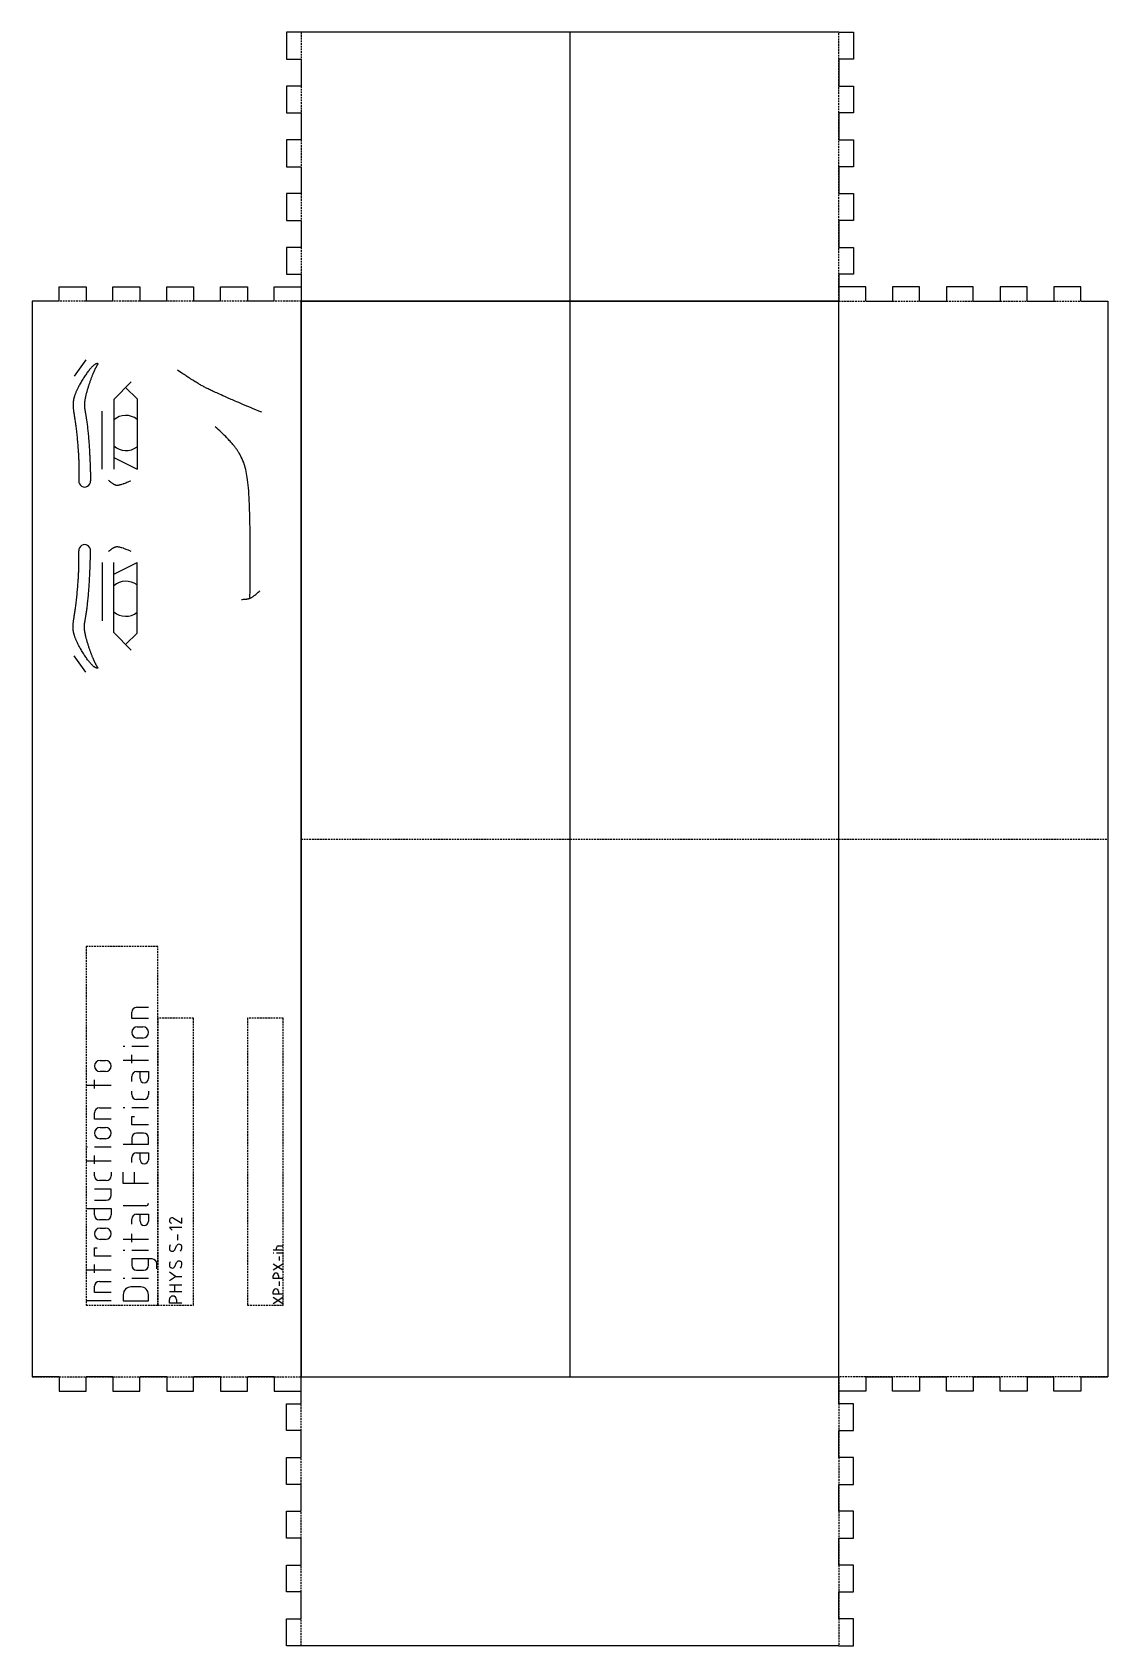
# Model space of a CAD drawing. Header units: millimetres. Extents: x -225 to 75, y -375 to 75.
import ezdxf

# ---------------------------------------------------------------- set-up
doc = ezdxf.new("R2010")
doc.units = ezdxf.units.MM
doc.linetypes.add('DASHED', pattern=[0.75, 0.5, -0.25])
doc.layers.get('0').update_dxf_attribs({"linetype": 'CONTINUOUS'})

msp = doc.modelspace()

# ---------------------------------------------------------------- linework, layer by layer
for p, q in [((-150, 75), (-154.1, 75)), ((-154.1, 75), (-154.1, 67.5)), ((0, 75), (-150, 75)), ((-75, 0), (-75, 75)), ((0, 75), (4.1, 75)), ((4.1, 75), (4.1, 67.5)), ((-154.1, 67.5), (-150, 67.5)), ((-150, 67.5), (-150, 60)), ((4.1, 67.5), (0, 67.5)), ((0, 67.5), (0, 60)), ((-150, 60), (-154.1, 60)), ((-154.1, 60), (-154.1, 52.5)), ((0, 60), (4.1, 60)), ((4.1, 60), (4.1, 52.5)), ((-154.1, 52.5), (-150, 52.5)), ((-150, 52.5), (-150, 45)), ((4.1, 52.5), (0, 52.5)), ((0, 52.5), (0, 45)), ((-150, 45), (-154.1, 45)), ((-154.1, 45), (-154.1, 37.5)), ((0, 45), (4.1, 45)), ((4.1, 45), (4.1, 37.5)), ((-154.1, 37.5), (-150, 37.5)), ((-150, 37.5), (-150, 30)), ((4.1, 37.5), (0, 37.5)), ((0, 37.5), (0, 30)), ((-150, 30), (-154.1, 30)), ((-154.1, 30), (-154.1, 22.5)), ((0, 30), (4.1, 30)), ((4.1, 30), (4.1, 22.5)), ((-154.1, 22.5), (-150, 22.5)), ((-150, 22.5), (-150, 15)), ((4.1, 22.5), (0, 22.5)), ((0, 22.5), (0, 15)), ((-150, 15), (-154.1, 15)), ((-154.1, 15), (-154.1, 7.5)), ((0, 15), (4.1, 15)), ((4.1, 15), (4.1, 7.5)), ((-154.1, 7.5), (-150, 7.5)), ((-150, 7.5), (-150, 0)), ((4.1, 7.5), (0, 7.5)), ((0, 7.5), (0, 0)), ((-225, 0), (-225, -300)), ((-217.5, 0), (-225, 0)), ((-217.5, 0), (-217.5, 4)), ((-217.5, 4), (-210, 4)), ((-210, 4), (-210, 0)), ((-202.5, 0), (-210, 0)), ((-202.5, 0), (-202.5, 4)), ((-202.5, 4), (-195, 4)), ((-195, 4), (-195, 0)), ((-187.5, 0), (-195, 0)), ((-187.5, 0), (-187.5, 4)), ((-187.5, 4), (-180, 4)), ((-180, 4), (-180, 0)), ((-172.5, 0), (-180, 0)), ((-172.5, 4), (-165, 4)), ((-172.5, 0), (-172.5, 4)), ((-165, 4), (-165, 0)), ((-157.5, 0), (-165, 0)), ((-157.5, 0), (-157.5, 4)), ((-157.5, 4), (-150, 4)), ((-150, 4), (-150, 0)), ((0, 0), (-150, 0)), ((-150, 0), (-150, -300)), ((-150, -300), (-150, 0)), ((-150, 0), (0, 0)), ((-75, -300), (-75, 0)), ((7.5, 4), (0, 4)), ((0, 4), (0, 0)), ((0, -300), (0, 0)), ((0, -300), (0, 0)), ((7.5, 0), (7.5, 4)), ((7.5, 0), (15, 0)), ((22.5, 4), (15, 4)), ((15, 4), (15, 0)), ((22.5, 0), (22.5, 4)), ((22.5, 0), (30, 0)), ((37.5, 4), (30, 4)), ((30, 4), (30, 0)), ((37.5, 0), (37.5, 4)), ((37.5, 0), (45, 0)), ((52.5, 4), (45, 4)), ((45, 4), (45, 0)), ((52.5, 0), (52.5, 4)), ((52.5, 0), (60, 0)), ((67.5, 4), (60, 4)), ((60, 4), (60, 0)), ((67.5, 0), (67.5, 4)), ((67.5, 0), (75, 0)), ((75, 0), (75, -300)), ((-210.07, -16.33), (-213.32, -20.88)), ((-202.27, -27.38), (-197.39, -22.45)), ((-202.27, -27.38), (-197.39, -22.45)), ((-198.96, -24.04), (-195.77, -27.21)), ((-198.96, -24.04), (-195.77, -27.21)), ((-205.52, -46.88), (-205.52, -30.63)), ((-205.52, -46.88), (-205.52, -30.63)), ((-202.27, -27.38), (-202.27, -43.63)), ((-202.27, -27.38), (-202.27, -43.63)), ((-195.77, -27.21), (-195.77, -46.88)), ((-195.77, -27.21), (-195.77, -46.88)), ((-202.27, -43.63), (-202.27, -46.88)), ((-202.27, -43.63), (-202.27, -46.88)), ((-202.27, -43.63), (-195.77, -46.88)), ((-202.27, -43.63), (-195.77, -46.88)), ((-205.52, -72.88), (-205.52, -89.13)), ((-205.52, -72.88), (-205.52, -89.13)), ((-202.27, -76.13), (-195.77, -72.88)), ((-202.27, -76.13), (-202.27, -72.88)), ((-202.27, -76.13), (-202.27, -72.88)), ((-202.27, -76.13), (-195.77, -72.88)), ((-202.27, -92.38), (-202.27, -76.13)), ((-202.27, -92.38), (-202.27, -76.13)), ((-195.77, -92.56), (-195.77, -72.88)), ((-195.77, -92.56), (-195.77, -72.88)), ((-202.27, -92.38), (-197.39, -97.31)), ((-202.27, -92.38), (-197.39, -97.31)), ((-198.96, -95.72), (-195.77, -92.56)), ((-198.96, -95.72), (-195.77, -92.56)), ((-210.07, -103.43), (-213.32, -98.88)), ((-195.9, -196.93), (-192.58, -196.93)), ((-197.26, -200.05), (-197.26, -198.3)), ((-192.58, -200.05), (-197.26, -200.05)), ((-195.7, -202.39), (-194.14, -202.39)), ((-194.14, -205.51), (-195.7, -205.51)), ((-199.21, -207.85), (-199.6, -207.85)), ((-192.58, -207.85), (-197.26, -207.85)), ((-197.26, -212.53), (-197.26, -210.19)), ((-206.1, -211.75), (-204.54, -211.75)), ((-204.54, -214.87), (-206.1, -214.87)), ((-192.58, -211.75), (-199.6, -211.75)), ((-195.9, -214.87), (-192.58, -214.87)), ((-194.92, -216.82), (-194.92, -214.87)), ((-192.58, -214.87), (-192.58, -216.82)), ((-202.98, -218.77), (-210, -218.77)), ((-207.66, -219.55), (-207.66, -217.21)), ((-197.26, -217.6), (-197.26, -216.23)), ((-197.26, -221.3), (-197.26, -220.33)), ((-192.58, -220.33), (-192.58, -221.3)), ((-193.95, -222.67), (-195.9, -222.67)), ((-207.66, -228.13), (-207.66, -226.37)), ((-202.98, -228.13), (-207.66, -228.13)), ((-206.29, -225.01), (-202.98, -225.01)), ((-199.21, -225.01), (-199.6, -225.01)), ((-192.58, -225.01), (-197.26, -225.01)), ((-197.26, -229.69), (-197.26, -227.35)), ((-197.26, -227.35), (-196.48, -227.35)), ((-206.1, -230.47), (-204.54, -230.47)), ((-204.54, -233.59), (-206.1, -233.59)), ((-192.58, -229.69), (-197.26, -229.69)), ((-197.26, -233.39), (-197.26, -235.15)), ((-193.95, -232.03), (-195.9, -232.03)), ((-192.58, -235.15), (-192.58, -233.39)), ((-209.61, -235.93), (-210, -235.93)), ((-202.98, -235.93), (-207.66, -235.93)), ((-207.66, -240.61), (-207.66, -238.27)), ((-199.6, -235.15), (-192.58, -235.15)), ((-195.9, -237.49), (-192.58, -237.49)), ((-194.92, -239.44), (-194.92, -237.49)), ((-192.58, -237.49), (-192.58, -239.44)), ((-202.98, -239.83), (-210, -239.83)), ((-207.66, -243.93), (-207.66, -242.95)), ((-202.98, -242.95), (-202.98, -243.93)), ((-199.6, -246.07), (-199.6, -242.95)), ((-197.26, -240.22), (-197.26, -238.85)), ((-196.48, -246.07), (-196.48, -242.95)), ((-204.34, -245.29), (-206.29, -245.29)), ((-192.58, -246.07), (-199.6, -246.07)), ((-202.98, -247.63), (-207.66, -247.63)), ((-207.66, -250.75), (-204.34, -250.75)), ((-202.98, -249.39), (-202.98, -247.63)), ((-210, -253.09), (-202.98, -253.09)), ((-207.66, -254.85), (-207.66, -253.09)), ((-204.34, -256.21), (-206.29, -256.21)), ((-202.98, -253.09), (-202.98, -254.85)), ((-193.36, -252.31), (-199.6, -252.31)), ((-197.26, -257.38), (-197.26, -256.02)), ((-195.9, -254.65), (-192.58, -254.65)), ((-194.92, -256.6), (-194.92, -254.65)), ((-192.58, -254.65), (-192.58, -256.6)), ((-185.57, -255.74), (-183.24, -257.18)), ((-183.24, -257.18), (-183.24, -255.62)), ((-206.1, -258.55), (-204.54, -258.55)), ((-197.26, -262.45), (-197.26, -260.11)), ((-183.24, -258.36), (-186.75, -258.36)), ((-186.75, -258.36), (-185.97, -259.13)), ((-184.41, -261.86), (-184.41, -260.3)), ((-207.66, -266.35), (-207.66, -264.01)), ((-207.66, -264.01), (-206.88, -264.01)), ((-204.54, -261.67), (-206.1, -261.67)), ((-192.58, -261.67), (-199.6, -261.67)), ((-199.21, -264.79), (-199.6, -264.79)), ((-192.58, -264.79), (-197.26, -264.79)), ((-185.27, -264.56), (-184.73, -263.46)), ((-155.15, -264.64), (-157.78, -264.64)), ((-156.9, -264.64), (-156.9, -263.99)), ((-156.39, -263.47), (-155.15, -263.47)), ((-202.98, -266.35), (-207.66, -266.35)), ((-207.66, -271.03), (-207.66, -268.69)), ((-191.6, -267.13), (-197.26, -267.13)), ((-197.26, -267.13), (-197.26, -268.88)), ((-192.58, -268.88), (-192.58, -267.13)), ((-190.24, -269.86), (-190.24, -268.49)), ((-185.27, -269.24), (-184.73, -268.14)), ((-157.63, -265.52), (-157.78, -265.52)), ((-157.78, -270.2), (-155.15, -268.45)), ((-157.78, -268.45), (-155.15, -270.2)), ((-155.15, -265.52), (-156.9, -265.52)), ((-156.02, -267.57), (-156.02, -266.4)), ((-202.98, -270.25), (-210, -270.25)), ((-206.29, -273.37), (-202.98, -273.37)), ((-199.21, -272.59), (-199.6, -272.59)), ((-192.58, -272.59), (-197.26, -272.59)), ((-195.9, -270.25), (-193.95, -270.25)), ((-185, -272.01), (-186.75, -270.84)), ((-186.75, -273.17), (-185, -272.01)), ((-186.75, -274.34), (-183.24, -274.34)), ((-185.19, -276.3), (-185.19, -274.34)), ((-185, -272.01), (-183.24, -272.01)), ((-157.78, -272.54), (-157.78, -271.81)), ((-155.15, -272.54), (-157.78, -272.54)), ((-156.32, -271.81), (-156.32, -272.54)), ((-156.02, -274.59), (-156.02, -273.42)), ((-202.98, -278.83), (-210, -278.83)), ((-207.66, -276.49), (-207.66, -274.74)), ((-202.98, -276.49), (-207.66, -276.49)), ((-199.6, -277.08), (-199.6, -278.83)), ((-199.6, -278.83), (-192.58, -278.83)), ((-194.73, -274.93), (-197.46, -274.93)), ((-192.58, -278.83), (-192.58, -277.08)), ((-183.24, -276.3), (-186.75, -276.3)), ((-186.75, -279.42), (-186.75, -278.44)), ((-184.8, -278.44), (-184.8, -279.42)), ((-157.78, -276.93), (-157.78, -276.2)), ((-155.15, -276.93), (-157.78, -276.93)), ((-157.78, -279.56), (-155.15, -277.81)), ((-157.78, -277.81), (-155.15, -279.56)), ((-156.32, -276.2), (-156.32, -276.93)), ((-183.24, -279.42), (-186.75, -279.42)), ((-217.5, -300), (-225, -300)), ((-217.5, -300), (-217.5, -304)), ((-210, -304), (-210, -300)), ((-202.5, -300), (-210, -300)), ((-202.5, -300), (-202.5, -304)), ((-195, -304), (-195, -300)), ((-187.5, -300), (-195, -300)), ((-187.5, -300), (-187.5, -304)), ((-180, -304), (-180, -300)), ((-172.5, -300), (-180, -300)), ((-172.5, -300), (-172.5, -304)), ((-165, -304), (-165, -300)), ((-157.5, -300), (-165, -300)), ((-157.5, -300), (-157.5, -304)), ((-150, -300), (0, -300)), ((-150, -300), (0, -300)), ((-150, -304), (-150, -300)), ((-150, -307.5), (-150, -300)), ((0, -304), (0, -300)), ((0, -307.5), (0, -300)), ((7.5, -300), (7.5, -304)), ((7.5, -300), (15, -300)), ((15, -304), (15, -300)), ((22.5, -300), (22.5, -304)), ((22.5, -300), (30, -300)), ((30, -304), (30, -300)), ((37.5, -300), (37.5, -304)), ((37.5, -300), (45, -300)), ((45, -304), (45, -300)), ((52.5, -300), (60, -300)), ((52.5, -300), (52.5, -304)), ((60, -304), (60, -300)), ((67.5, -300), (75, -300)), ((67.5, -300), (67.5, -304)), ((-217.5, -304), (-210, -304)), ((-202.5, -304), (-195, -304)), ((-187.5, -304), (-180, -304)), ((-172.5, -304), (-165, -304)), ((-157.5, -304), (-150, -304)), ((7.5, -304), (0, -304)), ((22.5, -304), (15, -304)), ((37.5, -304), (30, -304)), ((52.5, -304), (45, -304)), ((67.5, -304), (60, -304)), ((-154.1, -315), (-154.1, -307.5)), ((-154.1, -307.5), (-150, -307.5)), ((4.1, -307.5), (0, -307.5)), ((4.1, -315), (4.1, -307.5)), ((-150, -315), (-154.1, -315)), ((-150, -322.5), (-150, -315)), ((0, -322.5), (0, -315)), ((0, -315), (4.1, -315)), ((-154.1, -330), (-154.1, -322.5)), ((-154.1, -322.5), (-150, -322.5)), ((4.1, -322.5), (0, -322.5)), ((4.1, -330), (4.1, -322.5)), ((-150, -330), (-154.1, -330)), ((-150, -337.5), (-150, -330)), ((0, -337.5), (0, -330)), ((0, -330), (4.1, -330)), ((-154.1, -345), (-154.1, -337.5)), ((-154.1, -337.5), (-150, -337.5)), ((4.1, -337.5), (0, -337.5)), ((4.1, -345), (4.1, -337.5)), ((-150, -345), (-154.1, -345)), ((-150, -352.5), (-150, -345)), ((0, -352.5), (0, -345)), ((0, -345), (4.1, -345)), ((-154.1, -360), (-154.1, -352.5)), ((-154.1, -352.5), (-150, -352.5)), ((4.1, -352.5), (0, -352.5)), ((4.1, -360), (4.1, -352.5)), ((-150, -360), (-154.1, -360)), ((-150, -367.5), (-150, -360)), ((0, -367.5), (0, -360)), ((0, -360), (4.1, -360)), ((-154.1, -375), (-154.1, -367.5)), ((-154.1, -367.5), (-150, -367.5)), ((4.1, -367.5), (0, -367.5)), ((4.1, -375), (4.1, -367.5)), ((-150, -375), (-154.1, -375)), ((0, -375), (-150, -375)), ((0, -375), (4.1, -375))]:
    msp.add_line(p, q)
at = {"linetype": 'DASHED'}
for p, q in [((-150, 75), (-150, 0)), ((0, 0), (0, 75)), ((-150, 0), (-225, 0)), ((0, 0), (75, 0)), ((-150, -150), (0, -150)), ((0, -150), (75, -150)), ((-190, -180), (-210, -180)), ((-210, -180), (-210, -280)), ((-190, -280), (-190, -180)), ((-180, -200), (-190, -200)), ((-190, -200), (-190, -280)), ((-180, -280), (-180, -200)), ((-155, -200), (-165, -200)), ((-165, -200), (-165, -280)), ((-155, -280), (-155, -200)), ((-210, -280), (-190, -280)), ((-190, -280), (-180, -280)), ((-165, -280), (-155, -280)), ((-225, -300), (-150, -300)), ((-150, -375), (-150, -300)), ((75, -300), (0, -300)), ((0, -300), (0, -375))]:
    msp.add_line(p, q, dxfattribs=at)
for centre, radius, start, end in [((-198.94, -36.94), 5.07, 51.1899, 131.0046), ((-198.84, -36.42), 5.23, 229.0697, 305.9651), ((-210.39, -50.23), 1.63, -183.5077, 3.5077), ((-210.39, -50.23), 1.63, -183.5077, 3.5077), ((-210.39, -69.53), 1.63, -3.5077, 183.5077), ((-210.39, -69.53), 1.63, -3.5077, 183.5077), ((-198.84, -83.34), 5.23, 54.0349, 130.9303), ((-198.94, -82.82), 5.07, 228.9954, 308.8101), ((-195.9, -198.3), 1.36, 90, 180), ((-195.7, -203.95), 1.56, 90, 270), ((-194.14, -203.95), 1.56, -90, 90), ((-206.1, -213.31), 1.56, 90, 270), ((-204.54, -213.31), 1.56, -90, 90), ((-195.9, -216.23), 1.36, 90, 180), ((-193.75, -216.82), 1.17, -180, 0), ((-195.9, -221.3), 1.36, 180, 270), ((-193.95, -221.3), 1.36, -90, 0), ((-206.29, -226.37), 1.36, 90, 180), ((-206.1, -232.03), 1.56, 90, 270), ((-204.54, -232.03), 1.56, -90, 90), ((-195.9, -233.39), 1.36, 90, 180), ((-193.95, -233.39), 1.36, 0, 90), ((-195.9, -238.85), 1.36, 90, 180), ((-193.75, -239.44), 1.17, -180, 0), ((-206.29, -243.93), 1.36, 180, 270), ((-204.34, -243.93), 1.36, -90, 0), ((-204.34, -249.39), 1.36, -90, 0), ((-193.36, -251.53), 0.78, -90, 0), ((-206.29, -254.85), 1.36, 180, 270), ((-204.34, -254.85), 1.36, -90, 0), ((-195.9, -256.02), 1.36, 90, 180), ((-185.98, -256.4), 0.778, 58.0062, 180.2623), ((-185.95, -256.41), 0.802, 179.4595, 254.2803), ((-206.1, -260.11), 1.56, 90, 270), ((-204.54, -260.11), 1.56, -90, 90), ((-193.75, -256.6), 1.17, -180, 0), ((-184.1, -264.23), 2.65, 157.8946, 179.4856), ((-185.97, -264.2), 0.783, 180.2416, 333.1094), ((-184.03, -263.82), 0.783, 0.2416, 153.1094), ((-185.46, -263.73), 2.22, 325.4312, 357.6989), ((-156.39, -263.99), 0.512, 90, 180), ((-195.9, -268.88), 1.36, 180, 270), ((-193.95, -268.88), 1.36, -90, 0), ((-191.6, -268.49), 1.36, 0, 90), ((-184.1, -268.91), 2.65, 157.8946, 179.4856), ((-185.97, -268.88), 0.783, 180.2416, 333.1094), ((-184.03, -268.5), 0.783, 0.2416, 153.1094), ((-185.46, -268.41), 2.22, 325.4312, 357.6989), ((-206.29, -274.74), 1.36, 90, 180), ((-157.05, -271.81), 0.731, 0, 180), ((-197.46, -277.08), 2.14, 90, 180), ((-194.73, -277.08), 2.14, 0, 90), ((-185.78, -278.44), 0.975, 0, 180), ((-157.05, -276.2), 0.731, 0, 180)]:
    msp.add_arc(centre, radius, start, end)
for points in [[(-206.66, -17.47), (-206.89, -17.36), (-207.44, -17.42), (-208.58, -18.34), (-210.49, -20.88), (-212.66, -24.66), (-213.81, -27.71), (-213.65, -29.79), (-213.09, -33), (-212.49, -37.43), (-212.09, -42.52), (-211.95, -46.29), (-211.95, -48.5), (-211.99, -49.65), (-212.02, -50.13)], [(-206.66, -17.47), (-206.89, -17.36), (-207.44, -17.42), (-208.58, -18.34), (-210.49, -20.88), (-212.66, -24.66), (-213.81, -27.71), (-213.65, -29.79), (-213.09, -33), (-212.49, -37.43), (-212.09, -42.52), (-211.95, -46.29), (-211.95, -48.5), (-211.99, -49.65), (-212.02, -50.13)], [(-206.66, -17.47), (-206.93, -17.88), (-207.48, -18.83), (-208.31, -20.64), (-209.35, -23.54), (-210.28, -26.87), (-210.62, -29.05), (-210.34, -30.25), (-209.87, -32.69), (-209.39, -36.61), (-209.02, -41.54), (-208.85, -45.48), (-208.78, -48.03), (-208.77, -49.47), (-208.77, -50.13)], [(-206.66, -17.47), (-206.93, -17.88), (-207.48, -18.83), (-208.31, -20.64), (-209.35, -23.54), (-210.28, -26.87), (-210.62, -29.05), (-210.34, -30.25), (-209.87, -32.69), (-209.39, -36.61), (-209.02, -41.54), (-208.85, -45.48), (-208.78, -48.03), (-208.77, -49.47), (-208.77, -50.13)], [(-206.66, -102.29), (-206.89, -102.4), (-207.44, -102.34), (-208.58, -101.42), (-210.49, -98.88), (-212.66, -95.1), (-213.81, -92.06), (-213.65, -89.97), (-213.09, -86.76), (-212.49, -82.33), (-212.09, -77.24), (-211.95, -73.47), (-211.95, -71.26), (-211.99, -70.12), (-212.02, -69.63)], [(-206.66, -102.29), (-206.89, -102.4), (-207.44, -102.34), (-208.58, -101.42), (-210.49, -98.88), (-212.66, -95.1), (-213.81, -92.06), (-213.65, -89.97), (-213.09, -86.76), (-212.49, -82.33), (-212.09, -77.24), (-211.95, -73.47), (-211.95, -71.26), (-211.99, -70.12), (-212.02, -69.63)], [(-206.66, -102.29), (-206.93, -101.88), (-207.48, -100.93), (-208.31, -99.13), (-209.35, -96.22), (-210.28, -92.89), (-210.62, -90.71), (-210.34, -89.52), (-209.87, -87.08), (-209.39, -83.15), (-209.02, -78.23), (-208.85, -74.28), (-208.78, -71.74), (-208.77, -70.29), (-208.77, -69.63)], [(-206.66, -102.29), (-206.93, -101.88), (-207.48, -100.93), (-208.31, -99.13), (-209.35, -96.22), (-210.28, -92.89), (-210.62, -90.71), (-210.34, -89.52), (-209.87, -87.08), (-209.39, -83.15), (-209.02, -78.23), (-208.85, -74.28), (-208.78, -71.74), (-208.77, -70.29), (-208.77, -69.63)]]:
    msp.add_open_spline(points, degree=5)
for points in [[(-161, -31), (-177.27, -24.13), (-184.47, -19.25)], [(-164.27, -82.63), (-164, -44), (-174, -35)], [(-203.73, -49.96), (-201.57, -51.74), (-197.51, -50.09)], [(-203.73, -49.96), (-201.57, -51.74), (-197.51, -50.09)], [(-203.73, -69.8), (-201.57, -68.03), (-197.51, -69.68)], [(-203.73, -69.8), (-201.57, -68.03), (-197.51, -69.68)], [(-166.67, -83.17), (-164.17, -83.08), (-161.5, -80.78)]]:
    msp.add_rational_spline(points, [1, 3, 1], degree=2)
msp.add_point((0, 0))

doc.saveas('drawing.dxf')
